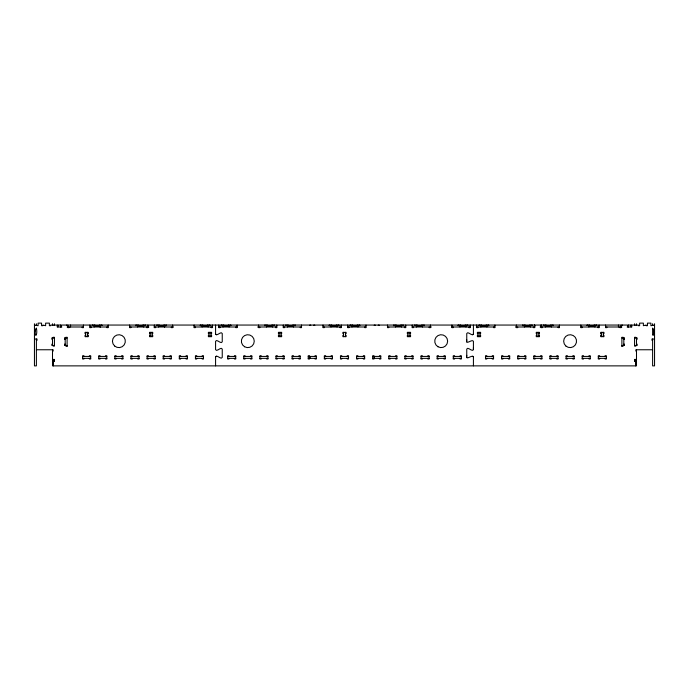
<?xml version="1.0" encoding="UTF-8"?>
<svg xmlns="http://www.w3.org/2000/svg" width="689" height="689" viewBox="0 0 689 689"><rect width="100%" height="100%" fill="white"/><g stroke="black" fill="none" stroke-linecap="round" stroke-linejoin="round"><path stroke-width="1.03" d="M147.902 326.991L147.902 325.441M309.843 358.039L309.843 356.428L309.843 358.358M374.299 358.039L374.299 356.428L374.299 358.358M473.421 365.876L473.421 356.842C472.025 354.215 465.153 361.501 466.754 355.343M466.754 357.436L466.754 349.056C467.797 346.274 472.387 352.432 473.421 349.65L473.421 341.27C472.043 338.626 465.144 345.93 466.754 339.763M473.421 349.65L473.421 347.549M534.655 326.603L534.655 325.053L534.655 327.637L533.364 327.637L533.364 326.991M541.098 326.603L541.098 325.053L541.098 327.637L542.389 327.637L542.389 326.991M215.579 365.876L215.579 356.842C216.63 354.068 221.203 360.218 222.246 357.436L222.246 349.056C221.203 346.274 216.613 352.432 215.579 349.65L215.579 341.27C216.613 338.488 221.203 344.646 222.246 341.856L222.246 333.476C221.203 330.694 216.63 336.843 215.579 334.079L215.579 325.053M473.421 325.053L473.421 334.079C472.37 336.843 467.797 330.694 466.754 333.476L466.754 341.856M35.415 329.351C35.69 328.11 37.352 329.902 35.415 329.351C34.407 339.109 37.964 335.198 36.388 328.059M653.585 329.351L652.612 329.351L653.103 328.868L653.585 329.351L653.585 334.725L653.103 335.207L652.612 334.725L652.612 328.059M215.579 356.842L216.225 356.204M473.421 334.079L472.775 334.716M34.45 325.053L38.102 325.699L38.102 323.124L41.547 323.124L41.547 325.699L42.839 325.699L42.839 325.053L45.62 325.699L45.62 323.124L49.384 323.124L49.384 325.699L50.676 325.699L50.676 325.053L638.324 325.053L638.324 325.699L639.616 325.699L639.616 323.124L643.38 323.124L643.38 325.699L646.161 325.053L646.161 325.699L647.453 325.699L647.453 323.124L650.898 323.124L650.898 325.699L654.55 325.053M34.45 325.242L34.932 325.242M53.949 325.242L54.431 325.242L54.431 323.77M635.051 325.242L634.569 325.242L634.569 323.77M654.068 325.242L654.55 325.242M57.867 325.699L57.221 325.699L57.221 326.991L61.846 326.991M60.554 325.699L61.2 325.699L61.2 326.991M628.446 325.699L627.8 325.699L627.8 326.991M631.133 325.699L631.779 325.699L631.779 326.991L627.154 326.991M67.109 326.991L83.438 326.991M89.889 326.991L108.147 326.991M129.635 326.991L148.867 326.991M154.026 326.991L173.576 326.991M194.091 326.991L212.677 326.991M218.801 326.991L237.386 326.991M257.591 326.991L276.814 326.991M283.265 326.991L301.524 326.991M323.012 326.991L341.279 326.991M347.721 326.991L365.988 326.991M387.476 326.991L405.735 326.991M412.186 326.991L431.409 326.991M451.614 326.991L470.199 326.991M476.323 326.991L494.909 326.991M515.424 326.991L534.974 326.991M540.133 326.991L559.365 326.991M580.853 326.991L599.111 326.991M605.562 326.991L621.891 326.991M34.45 330.427L34.932 330.427M654.068 330.427L654.55 330.427M34.45 331.073L34.932 331.073M654.068 331.073L654.55 331.073M85.694 333.648L85.048 333.648L85.048 332.356L88.27 332.356L88.27 333.648L87.632 333.648M150.159 333.648L149.513 333.648L149.513 332.356L152.734 332.356L152.734 333.648L152.088 333.648M209.025 333.648L208.379 333.648L208.379 332.356L211.609 332.356L211.609 333.648L210.963 333.648M279.071 333.648L278.425 333.648L278.425 332.356L281.655 332.356L281.655 333.648L281.009 333.648M343.535 333.648L342.889 333.648L342.889 332.356L346.111 332.356L346.111 333.648L345.465 333.648M407.991 333.648L407.345 333.648L407.345 332.356L410.575 332.356L410.575 333.648L409.929 333.648M478.037 333.648L477.391 333.648L477.391 332.356L480.621 332.356L480.621 333.648L479.975 333.648M536.912 333.648L536.266 333.648L536.266 332.356L539.487 332.356L539.487 333.648L538.841 333.648M601.368 333.648L600.73 333.648L600.73 332.356L603.952 332.356L603.952 333.648L603.306 333.648M35.415 334.725L36.388 334.725M652.612 334.725L653.585 334.725M85.694 335.371L85.048 335.371L85.048 336.654L88.27 336.654L88.27 335.371L87.632 335.371M150.159 335.371L149.513 335.371L149.513 336.654L152.734 336.654L152.734 335.371L152.088 335.371M209.025 335.371L208.379 335.371L208.379 336.654L211.609 336.654L211.609 335.371L210.963 335.371M279.071 335.371L278.425 335.371L278.425 336.654L281.655 336.654L281.655 335.371L281.009 335.371M343.535 335.371L342.889 335.371L342.889 336.654L346.111 336.654L346.111 335.371L345.465 335.371M407.991 335.371L407.345 335.371L407.345 336.654L410.575 336.654L410.575 335.371L409.929 335.371M478.037 335.371L477.391 335.371L477.391 336.654L480.621 336.654L480.621 335.371L479.975 335.371M536.912 335.371L536.266 335.371L536.266 336.654L539.487 336.654L539.487 335.371L538.841 335.371M601.368 335.371L600.73 335.371L600.73 336.654L603.952 336.654L603.952 335.371L603.306 335.371M54.431 337.946L51.856 337.946L51.856 339.238L52.502 339.238M67.109 337.946L64.533 337.946L64.533 339.238L65.179 339.238M621.891 337.946L624.467 337.946L624.467 339.238L623.821 339.238M634.569 337.946L637.144 337.946L637.144 339.238L636.498 339.238M34.45 339.022L37.025 339.022L37.025 340.314L36.388 340.314M654.55 339.022L651.975 339.022L651.975 340.314L652.612 340.314M52.502 344.181L51.856 344.181L51.856 345.465L54.431 345.465M65.179 344.181L64.533 344.181L64.533 345.465L67.109 345.465M623.821 344.181L624.467 344.181L624.467 345.465L621.891 345.465M636.498 344.181L637.144 344.181L637.144 345.465L634.569 345.465M67.109 346.111L65.817 346.111L65.817 345.465M621.891 346.111L623.183 346.111L623.183 345.465M36.388 349.762L53.139 349.762L53.139 351.054L52.502 351.054M652.612 349.762L635.861 349.762L635.861 351.054L636.498 351.054M82.637 356.428L90.69 356.428M98.751 356.428L106.804 356.428M114.865 356.428L122.918 356.428M130.979 356.428L139.032 356.428M147.093 356.428L155.154 356.428M163.207 356.428L171.268 356.428M179.321 356.428L187.382 356.428M195.435 356.428L203.496 356.428M227.671 356.428L235.724 356.428M243.785 356.428L251.838 356.428M259.899 356.428L267.952 356.428M276.013 356.428L284.066 356.428M292.127 356.428L300.18 356.428M308.241 356.428L316.303 356.428M324.355 356.428L332.417 356.428M340.469 356.428L348.531 356.428M356.583 356.428L364.645 356.428M372.697 356.428L380.759 356.428M388.82 356.428L396.873 356.428M404.934 356.428L412.987 356.428M421.048 356.428L429.101 356.428M437.162 356.428L445.215 356.428M453.276 356.428L461.329 356.428M485.504 356.428L493.565 356.428M501.618 356.428L509.679 356.428M517.732 356.428L525.793 356.428M533.846 356.428L541.907 356.428M549.968 356.428L558.021 356.428M566.082 356.428L574.135 356.428M582.196 356.428L590.249 356.428M598.31 356.428L606.363 356.428M82.637 358.358L90.69 358.358M98.751 358.358L106.804 358.358M114.865 358.358L122.918 358.358M130.979 358.358L139.032 358.358M147.093 358.358L155.154 358.358M163.207 358.358L171.268 358.358M179.321 358.358L187.382 358.358M195.435 358.358L203.496 358.358M227.671 358.358L235.724 358.358M243.785 358.358L251.838 358.358M259.899 358.358L267.952 358.358M276.013 358.358L284.066 358.358M292.127 358.358L300.18 358.358M308.241 358.358L316.303 358.358M324.355 358.358L332.417 358.358M340.469 358.358L348.531 358.358M356.583 358.358L364.645 358.358M372.697 358.358L380.759 358.358M388.82 358.358L396.873 358.358M404.934 358.358L412.987 358.358M421.048 358.358L429.101 358.358M437.162 358.358L445.215 358.358M453.276 358.358L461.329 358.358M485.504 358.358L493.565 358.358M501.618 358.358L509.679 358.358M517.732 358.358L525.793 358.358M533.846 358.358L541.907 358.358M549.968 358.358L558.021 358.358M566.082 358.358L574.135 358.358M582.196 358.358L590.249 358.358M598.31 358.358L606.363 358.358M52.502 359.434L54.431 359.434L54.431 361.579M636.498 359.434L634.569 359.434L634.569 361.579M53.466 360.726L54.112 360.726L54.112 359.434M635.534 360.726L634.888 360.726L634.888 359.434M472.775 356.204L473.421 356.842M216.225 334.716L215.579 334.07M654.55 323.77L654.55 365.876L652.612 365.876L652.612 339.022M652.612 323.77L652.612 325.242M636.498 323.77L636.498 325.242M636.498 337.946L636.498 345.465M636.498 349.866L636.498 365.876L52.502 365.876L52.502 349.866M635.861 337.946L635.861 337.3L634.569 337.3L634.569 346.111L635.861 346.111L635.861 345.465M635.534 359.434L635.534 365.876M631.133 325.053L631.133 326.991M628.446 325.053L628.446 326.991M623.821 337.627L623.821 345.551M623.183 337.946L623.183 337.3L621.891 337.3L621.891 346.438M622.425 325.053L622.425 325.535M621.142 325.053L621.142 327.637L619.85 327.637L619.85 326.991M618.455 325.053L618.455 326.991M606.854 326.991L606.854 327.637L605.562 327.637L605.562 325.053M605.08 356.428L605.08 355.782L606.363 355.782L606.363 359.003L605.08 359.003L605.08 358.358M603.306 332.356L603.306 336.654M601.368 332.356L601.368 336.654M599.602 356.428L599.602 355.782L598.31 355.782L598.31 359.003L599.602 359.003L599.602 358.358M599.111 325.053L599.111 327.637L597.828 327.637L597.828 326.991M596.7 325.053L596.7 325.535M596.054 325.053L596.054 325.535M594.891 325.053L594.891 326.991M594.125 325.053L594.125 326.018L589.612 326.018L589.612 325.053M588.966 356.428L588.966 355.782L590.249 355.782L590.249 359.003L588.966 359.003L588.966 358.358M588.88 325.053L588.88 326.991M587.683 325.053L587.683 325.535M587.037 325.053L587.037 325.535M583.48 356.428L583.48 355.782L582.196 355.782L582.196 359.003L583.48 359.003L583.48 358.358M582.145 326.991L582.145 327.637L580.853 327.637L580.853 325.053M572.852 356.428L572.852 355.782L574.135 355.782L574.135 359.003L572.852 359.003L572.852 358.358M567.366 356.428L567.366 355.782L566.082 355.782L566.082 359.003L567.366 359.003L567.366 358.358M559.365 325.053L559.365 327.637L558.073 327.637L558.073 326.991M556.729 356.428L556.729 355.782L558.021 355.782L558.021 359.003L556.729 359.003L556.729 358.358M553.181 325.053L553.181 325.699M552.535 325.053L552.535 325.699M551.338 325.053L551.364 326.991M551.252 356.428L551.252 355.782L549.968 355.782L549.968 359.003L551.252 359.003L551.252 358.358M550.606 325.053L550.606 326.018L546.093 326.018L546.093 325.053M545.326 325.053L545.352 326.991M544.155 325.053L544.155 325.699M543.518 325.053L543.518 325.699M540.615 356.428L540.615 355.782L541.907 355.782L541.907 359.003L540.615 359.003L540.615 358.358M538.841 332.356L538.841 336.654M536.912 332.356L536.912 336.654M535.138 356.428L535.138 355.782L533.846 355.782L533.846 359.003L535.138 359.003L535.138 358.358M532.244 325.053L532.244 325.699M531.598 325.053L531.598 325.699M530.401 325.053L530.427 326.991M529.669 325.053L529.669 326.018L525.156 326.018L525.156 325.053M524.501 356.428L524.501 355.782L525.793 355.782L525.793 359.003L524.501 359.003L524.501 358.358M524.415 325.053L524.415 326.991M523.218 325.053L523.218 325.699M522.572 325.053L522.572 325.699M519.024 356.428L519.024 355.782L517.732 355.782L517.732 359.003L519.024 359.003L519.024 358.358M517.68 326.991L517.68 327.637L516.388 327.637L516.388 325.053M508.387 356.428L508.387 355.782L509.679 355.782L509.679 359.003L508.387 359.003L508.387 358.358M502.91 356.428L502.91 355.782L501.618 355.782L501.618 359.003L502.91 359.003L502.91 358.358M494.909 325.053L494.909 327.637L493.617 327.637L493.617 326.991M492.273 356.428L492.273 355.782L493.565 355.782L493.565 359.003L492.273 359.003L492.273 358.358M488.725 325.053L488.725 325.699M488.079 325.053L488.079 325.699M486.908 325.053L486.908 326.991M486.796 356.428L486.796 355.782L485.504 355.782L485.504 359.003L486.796 359.003L486.796 358.358M486.141 325.053L486.141 326.018L481.628 326.018L481.628 325.053M480.87 325.053L480.896 326.991M479.975 332.356L479.975 336.654M479.699 325.053L479.699 325.699M479.053 325.053L479.053 325.699M478.037 332.356L478.037 336.654M477.933 326.991L477.933 327.637L476.642 327.637L476.642 325.053M470.199 325.053L470.199 327.637L468.908 327.637L468.908 326.991M467.788 325.053L467.788 325.699M467.142 325.053L467.142 325.699M465.971 325.053L465.945 326.991M465.204 325.053L465.204 326.018L460.691 326.018L460.691 325.053M460.045 356.428L460.045 355.782L461.329 355.782L461.329 359.003L460.045 359.003L460.045 358.358M459.933 325.053L459.959 326.991M458.762 325.053L458.762 325.699M458.116 325.053L458.116 325.699M454.568 356.428L454.568 355.782L453.276 355.782L453.276 359.003L454.568 359.003L454.568 358.358M453.224 326.991L453.224 327.637L451.932 327.637L451.932 325.053M443.931 356.428L443.931 355.782L445.215 355.782L445.215 359.003L443.931 359.003L443.931 358.358M438.454 356.428L438.454 355.782L437.162 355.782L437.162 359.003L438.454 359.003L438.454 358.358M430.444 325.053L430.444 327.637L429.161 327.637L429.161 326.991M427.817 356.428L427.817 355.782L429.101 355.782L429.101 359.003L427.817 359.003L427.817 358.358M424.26 325.053L424.26 325.699M423.623 325.053L423.623 325.699M422.452 325.053L422.417 326.991M422.331 356.428L422.331 355.782L421.048 355.782L421.048 359.003L422.331 359.003L422.331 358.358M421.685 325.053L421.685 326.018L417.172 326.018L417.172 325.053M416.44 325.053L416.414 326.991M415.243 325.053L415.243 325.699M414.597 325.053L414.597 325.699M413.469 326.991L413.469 327.637L412.186 327.637L412.186 325.053M411.695 356.428L411.695 355.782L412.987 355.782L412.987 359.003L411.695 359.003L411.695 358.358M409.929 332.356L409.929 336.654M407.991 332.356L407.991 336.654M406.217 356.428L406.217 355.782L404.934 355.782L404.934 359.003L406.217 359.003L406.217 358.358M405.735 325.053L405.735 327.637L404.443 327.637L404.443 326.991M403.323 325.053L403.323 325.699M402.677 325.053L402.677 325.699M401.506 325.053L401.48 326.991M400.748 325.053L400.748 326.018L396.235 326.018L396.235 325.053M395.581 356.428L395.581 355.782L396.873 355.782L396.873 359.003L395.581 359.003L395.581 358.358M395.495 325.053L395.469 326.991M394.297 325.053L394.297 325.699M393.652 325.053L393.652 325.699M390.103 356.428L390.103 355.782L388.82 355.782L388.82 359.003L390.103 359.003L390.103 358.358M388.76 326.991L388.76 327.637L387.476 327.637L387.476 325.053M379.467 356.428L379.467 355.782L380.759 355.782L380.759 359.003L379.467 359.003L379.467 358.358M379.157 325.053L379.157 325.535M378.33 325.053L378.33 325.535M375.135 325.053L375.126 325.535M374.299 325.053L374.299 325.535M373.989 356.428L373.989 355.782L372.697 355.782L372.697 359.003L373.989 359.003L373.989 358.358M365.988 325.053L365.988 327.637L364.696 327.637L364.696 326.991M363.353 356.428L363.353 355.782L364.645 355.782L364.645 359.003L363.353 359.003L363.353 358.358M359.804 325.053L359.804 325.699M359.158 325.053L359.158 325.699M357.961 325.053L357.961 326.991M357.875 356.428L357.875 355.782L356.583 355.782L356.583 359.003L357.875 359.003L357.875 358.358M357.229 325.053L357.229 326.018L352.716 326.018L352.716 325.053M351.976 325.053L351.976 326.991M350.779 325.053L350.779 325.699M350.133 325.053L350.133 325.699M349.013 326.991L349.013 327.637L347.721 327.637L347.721 325.053M347.239 356.428L347.239 355.782L348.531 355.782L348.531 359.003L347.239 359.003L347.239 358.358M345.465 332.356L345.465 336.654M343.535 332.356L343.535 336.654M341.761 356.428L341.761 355.782L340.469 355.782L340.469 359.003L341.761 359.003L341.761 358.358M341.279 325.053L341.279 327.637L339.987 327.637L339.987 326.991M338.867 325.053L338.867 325.699M338.221 325.053L338.221 325.699M337.024 325.053L337.024 326.991M336.284 325.053L336.284 326.018L331.771 326.018L331.771 325.053M331.125 356.428L331.125 355.782L332.417 355.782L332.417 359.003L331.125 359.003L331.125 358.358M331.039 325.053L331.013 326.991M329.842 325.053L329.842 325.699M329.196 325.053L329.196 325.699M325.647 356.428L325.647 355.782L324.355 355.782L324.355 359.003L325.647 359.003L325.647 358.358M324.304 326.991L324.304 327.637L323.012 327.637L323.012 325.053M315.011 356.428L315.011 355.782L316.303 355.782L316.303 359.003L315.011 359.003L315.011 358.358M314.701 325.053L314.701 325.535M313.874 325.053L313.865 325.535M310.67 325.053L310.67 325.535M309.843 325.053L309.843 325.535M309.533 356.428L309.533 355.782L308.241 355.782L308.241 359.003L309.533 359.003L309.533 358.358M301.524 325.053L301.524 327.637L300.24 327.637L300.24 326.991M298.897 356.428L298.897 355.782L300.18 355.782L300.18 359.003L298.897 359.003L298.897 358.358M295.348 325.053L295.348 325.699M294.703 325.053L294.703 325.699M293.531 325.053L293.505 326.991M293.419 356.428L293.419 355.782L292.127 355.782L292.127 359.003L293.419 359.003L293.419 358.358M292.765 325.053L292.765 326.018L288.252 326.018L288.252 325.053M287.52 325.053L287.52 326.991M286.323 325.053L286.323 325.699M285.677 325.053L285.677 325.699M284.557 326.991L284.557 327.637L283.265 327.637L283.265 325.053M282.783 356.428L282.783 355.782L284.066 355.782L284.066 359.003L282.783 359.003L282.783 358.358M281.009 332.356L281.009 336.654M279.071 332.356L279.071 336.654M277.305 356.428L277.305 355.782L276.013 355.782L276.013 359.003L277.305 359.003L277.305 358.358M276.814 325.053L276.814 327.637L275.531 327.637L275.531 326.991M274.403 325.053L274.403 325.699M273.757 325.053L273.757 325.699M272.56 325.053L272.56 326.991M271.828 325.053L271.828 326.018L267.315 326.018L267.315 325.053M266.669 356.428L266.669 355.782L267.952 355.782L267.952 359.003L266.669 359.003L266.669 358.358M266.548 325.053L266.548 326.991M265.377 325.053L265.377 325.699M264.74 325.053L264.74 325.699M261.183 356.428L261.183 355.782L259.899 355.782L259.899 359.003L261.183 359.003L261.183 358.358M259.839 326.991L259.839 327.637L258.556 327.637L258.556 325.053M250.546 356.428L250.546 355.782L251.838 355.782L251.838 359.003L250.546 359.003L250.546 358.358M245.069 356.428L245.069 355.782L243.785 355.782L243.785 359.003L245.069 359.003L245.069 358.358M237.068 325.053L237.068 327.637L235.776 327.637L235.776 326.991M234.432 356.428L234.432 355.782L235.724 355.782L235.724 359.003L234.432 359.003L234.432 358.358M230.884 325.053L230.884 325.699M230.238 325.053L230.238 325.699M229.041 325.053L229.067 326.991M228.955 356.428L228.955 355.782L227.671 355.782L227.671 359.003L228.955 359.003L228.955 358.358M228.309 325.053L228.309 326.018L223.796 326.018L223.796 325.053M223.029 325.053L223.055 326.991M221.858 325.053L221.858 325.699M221.212 325.053L221.212 325.699M220.092 326.991L220.092 327.637L218.801 327.637L218.801 325.053M212.358 325.053L212.358 327.637L211.067 327.637L211.067 326.991M210.963 332.356L210.963 336.654M209.947 325.053L209.947 325.699M209.301 325.053L209.301 325.699M209.025 332.356L209.025 336.654M208.104 325.053L208.13 326.991M207.372 325.053L207.372 326.018L202.859 326.018L202.859 325.053M202.204 356.428L202.204 355.782L203.496 355.782L203.496 359.003L202.204 359.003L202.204 358.358M202.092 325.053L202.118 326.991M200.921 325.053L200.921 325.699M200.275 325.053L200.275 325.699M196.727 356.428L196.727 355.782L195.435 355.782L195.435 359.003L196.727 359.003L196.727 358.358M195.383 326.991L195.383 327.637L194.091 327.637L194.091 325.053M186.09 356.428L186.09 355.782L187.382 355.782L187.382 359.003L186.09 359.003L186.09 358.358M180.613 356.428L180.613 355.782L179.321 355.782L179.321 359.003L180.613 359.003L180.613 358.358M172.612 325.053L172.612 327.637L171.32 327.637L171.32 326.991M169.976 356.428L169.976 355.782L171.268 355.782L171.268 359.003L169.976 359.003L169.976 358.358M166.428 325.053L166.428 325.699M165.782 325.053L165.782 325.699M164.499 356.428L164.499 355.782L163.207 355.782L163.207 359.003L164.499 359.003L164.499 358.358M163.844 325.053L163.844 326.018L159.331 326.018L159.331 325.053M158.573 325.053L158.599 326.991M157.402 325.053L157.402 325.699M156.756 325.053L156.756 325.699M155.636 326.991L155.636 327.637L154.345 327.637L154.345 325.053M153.862 356.428L153.862 355.782L155.154 355.782L155.154 359.003L153.862 359.003L153.862 358.358M152.088 332.356L152.088 336.654M150.159 332.356L150.159 336.654M148.385 356.428L148.385 355.782L147.093 355.782L147.093 359.003L148.385 359.003L148.385 358.358M147.902 325.053L147.902 327.637L146.611 327.637L146.611 326.991M145.482 325.053L145.482 325.699M144.845 325.053L144.845 325.699M143.648 325.053L143.674 326.991M142.907 325.053L142.907 326.018L138.394 326.018L138.394 325.053M137.636 325.053L137.662 326.991M137.748 356.428L137.748 355.782L139.032 355.782L139.032 359.003L137.748 359.003L137.748 358.358M136.465 325.053L136.465 325.699M135.819 325.053L135.819 325.699M132.271 356.428L132.271 355.782L130.979 355.782L130.979 359.003L132.271 359.003L132.271 358.358M130.927 326.991L130.927 327.637L129.635 327.637L129.635 325.053M121.634 356.428L121.634 355.782L122.918 355.782L122.918 359.003L121.634 359.003L121.634 358.358M116.148 356.428L116.148 355.782L114.865 355.782L114.865 359.003L116.148 359.003L116.148 358.358M108.147 325.053L108.147 327.637L106.855 327.637L106.855 326.991M105.52 356.428L105.52 355.782L106.804 355.782L106.804 359.003L105.52 359.003L105.52 358.358M101.963 325.053L101.963 325.535M101.317 325.053L101.317 325.535M100.034 356.428L100.034 355.782L98.751 355.782L98.751 359.003L100.034 359.003L100.034 358.358M99.388 325.053L99.388 326.018L94.875 326.018L94.875 325.053M94.143 325.053L94.143 326.991M92.946 325.053L92.946 325.535M92.3 325.053L92.3 325.535M91.172 326.991L91.172 327.637L89.889 327.637L89.889 325.053M89.398 356.428L89.398 355.782L90.69 355.782L90.69 359.003L89.398 359.003L89.398 358.358M87.632 332.356L87.632 336.654M85.694 332.356L85.694 336.654M83.92 356.428L83.92 355.782L82.637 355.782L82.637 359.003L83.92 359.003L83.92 358.358M83.438 325.053L83.438 327.637L82.146 327.637L82.146 326.991M70.545 325.053L70.545 326.991M69.15 326.991L69.15 327.637L67.858 327.637L67.858 325.053M67.109 346.438L67.109 337.3L65.817 337.3L65.817 337.946M66.575 325.053L66.575 325.535M65.179 337.627L65.179 345.551M60.554 325.053L60.554 326.991M57.867 325.053L57.867 326.991M53.466 359.434L53.466 365.876M53.139 337.946L53.139 337.3L54.431 337.3L54.431 346.111L53.139 346.111L53.139 345.465M52.502 323.77L52.502 325.242M52.502 337.946L52.502 345.465M36.388 323.77L36.388 325.242M36.388 339.022L36.388 365.876L34.45 365.876L34.45 323.77M164.611 326.991L164.611 325.053L164.585 326.991M100.155 326.991L100.155 325.053L100.12 326.991M114.641 346.016A6.442 6.442 0 0 0 125.217 342.424A6.442 6.442 0 0 0 116.82 335.069A6.442 6.442 0 0 0 114.641 346.016M244.586 346.748A6.442 6.442 0 0 0 254.258 341.167A6.442 6.442 0 0 0 244.586 335.586A6.442 6.442 0 0 0 244.586 346.748M437.963 346.748A6.442 6.442 0 0 0 447.635 341.167A6.442 6.442 0 0 0 437.963 335.586A6.442 6.442 0 0 0 437.963 346.748M565.858 346.016A6.442 6.442 0 0 0 576.426 342.424A6.442 6.442 0 0 0 568.037 335.069A6.442 6.442 0 0 0 565.858 346.016"/></g></svg>
